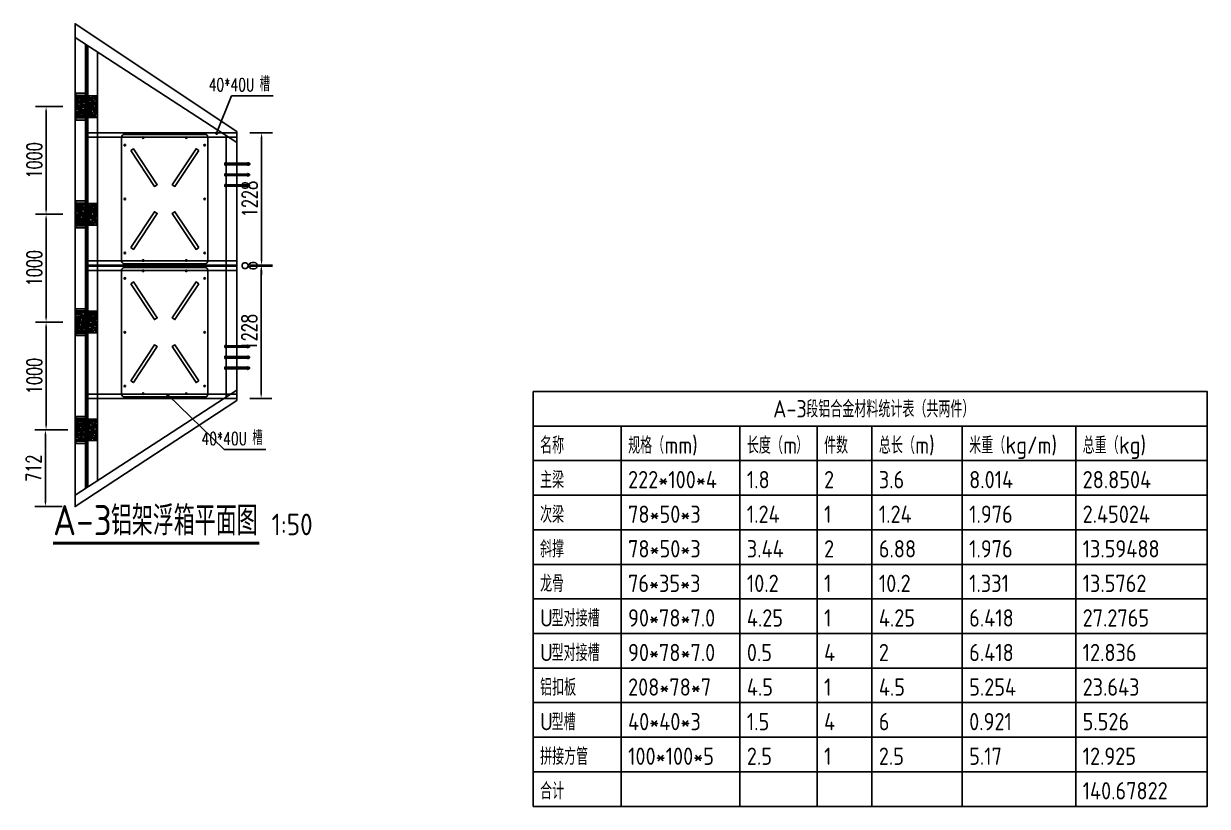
# Model space of a CAD drawing. Extents: x -89702 to 926017, y -610001 to -56924.
# Drawn here: x 3270 to 14252, y -531482 to -524218 of the extents above; entities that cross this region are included whole.
import ezdxf

# ---------------------------------------------------------------- set-up
doc = ezdxf.new("R2010")
doc.units = 0
doc.header["$LTSCALE"] = 10
doc.header["$MEASUREMENT"] = 0
for name, color, linetype in [('DIM_LEAD', 3, 'Continuous'), ('DIM_SYMB', 3, 'Continuous'), ('PUB_TAB', 7, 'Continuous'), ('PUB_TEXT', 7, 'Continuous'), ('W-FLOAT_BOWL浮筒', 253, 'Continuous'), ('W-STEEL_FRAME钢架', 3, 'Continuous'), ('W-STEEL_KEEL钢龙骨', 5, 'Continuous'), ('塑木板', 32, 'Continuous'), ('柱子底座', 2, 'Continuous'), ('橡胶块', 2, 'Continuous'), ('浮箱U槽', 5, 'Continuous'), ('螺栓孔位', 2, 'Continuous'), ('铝合金', 7, 'Continuous')]:
    doc.layers.add(name, color=color, linetype=linetype)
doc.styles.add('_TCH_DIM', font='SIMPLEX', dxfattribs={"bigfont": 'GBCBIG'})
doc.styles.get("Standard").update_dxf_attribs({"font": 'gbenor.shx', "bigfont": 'gbcbig.shx'})
doc.styles.add('STANDARD_T3', font='simplex.shx', dxfattribs={"width": 0.7, "bigfont": 'gbcbig.shx'})
doc.dimstyles.new('W&&40', dxfattribs={"dimtxt": 140, "dimasz": 40, "dimexe": 100, "dimexo": 120, "dimgap": 40, "dimtad": 1, "dimdec": 0, "dimzin": 0, "dimdsep": 46, "dimtxsty": 'STANDARD_T3', "dimcen": 0.09, "dimclrd": 1, "dimclre": 1, "dimclrt": 7, "dimazin": 2, "dimtfac": 1, "dimtdec": 0, "dimtix": 1, "dimtmove": 2, "dimatfit": 3, "dimfxl": 0, "dimtolj": 1, "dimtzin": 0, "dimarcsym": 0})

# ---------------------------------------------------------------- blocks, each defined once
blk = doc.blocks.new('$matou$00000145')
at = {"layer": 'W-FLOAT_BOWL浮筒'}
for p, q in [((-600, -375), (-600, 375)), ((-575, 400), (575, 400)), ((600, 375), (600, -375)), ((575, -400), (-575, -400))]:
    blk.add_line(p, q, dxfattribs=at)
at = {"layer": 'W-FLOAT_BOWL浮筒', "color": 3}
for p, q in [((-507, 370), (-493, 370)), ((-500, 377), (-500, 363)), ((-7, 370), (7, 370)), ((0, 377), (0, 363)), ((493, 370), (507, 370)), ((500, 377), (500, 363)), ((-577, 200), (-563, 200)), ((-570, 207), (-570, 193)), ((563, 200), (577, 200)), ((570, 207), (570, 193)), ((-577, -200), (-563, -200)), ((-570, -193), (-570, -207)), ((563, -200), (577, -200)), ((570, -193), (570, -207)), ((-507, -370), (-493, -370)), ((-500, -377), (-500, -363)), ((-7, -370), (7, -370)), ((0, -377), (0, -363)), ((493, -370), (507, -370)), ((500, -377), (500, -363))]:
    blk.add_line(p, q, dxfattribs=at)
at = {"layer": 'W-FLOAT_BOWL浮筒', "ltscale": 100}
for points in [[(-450, 316), (-117, 95), (-133, 70), (-467, 291)], [(450, 316), (117, 95), (133, 70), (467, 291)], [(-450, -316), (-117, -95), (-133, -70), (-467, -291)], [(450, -316), (117, -95), (133, -70), (467, -291)]]:
    blk.add_lwpolyline(points, close=True, dxfattribs=at)
at = {"layer": 'W-FLOAT_BOWL浮筒'}
for centre in [(-500, 370), (0, 370), (500, 370), (-570, 200), (570, 200), (-570, -200), (570, -200), (-500, -370), (0, -370), (500, -370)]:
    blk.add_circle(centre, 7, dxfattribs=at)
for centre, start, end in [((-575, 375), 90, 180), ((575, 375), 0, 90), ((-575, -375), 180, 270), ((575, -375), 270, 0)]:
    blk.add_arc(centre, 25, start, end, dxfattribs=at)
blk = doc.blocks.new('*U107')
at = {"layer": 'W-FLOAT_BOWL浮筒', "rotation": 270}
blk.add_blockref('$matou$00000145', (0, 0), dxfattribs=at)
blk = doc.blocks.new('*U108')
at = {"layer": 'W-FLOAT_BOWL浮筒', "color": 0, "linetype": 'ByBlock', "lineweight": -2, "transparency": 16777216}
for p in [(0, 1236), (0, 0)]:
    blk.add_blockref('*U107', p, dxfattribs=at)
blk = doc.blocks.new('01')
h = blk.add_hatch()
h.set_pattern_fill('HOUND', color=77, scale=5)
h.set_pattern_definition([(0, (0, 0), (31.75, 7.9375), [127, -63.5]), (90, (0, 0), (-7.9375, -31.75), [127, -63.5])])
h.paths.add_polyline_path([(50227, 12928), (50227, 12728), (50427, 12728), (50427, 12928)])
h.paths.add_polyline_path([(50382, 12893, -1), (50402, 12893, -1)], flags=16)
h.paths.add_polyline_path([(50252, 12893, -1), (50272, 12893, -1)], flags=16)
h.paths.add_polyline_path([(50402, 12763, -1), (50382, 12763, -1)], flags=16)
h.paths.add_polyline_path([(50272, 12763, -1), (50252, 12763, -1)], flags=16)
at = {"color": 251}
blk.add_lwpolyline([(50227, 12928), (50427, 12928), (50427, 12728), (50227, 12728)], close=True, dxfattribs=at)
at = {"color": 6}
for centre in [(50262, 12893), (50392, 12893), (50262, 12763), (50392, 12763)]:
    blk.add_circle(centre, 10, dxfattribs=at)
blk = doc.blocks.new('橡胶块')
h = blk.add_hatch(color=6)
h.dxf.hatch_style = 1
h.paths.add_polyline_path([(100, 126), (10, 126), (10, -124), (100, -124)])
h.paths.add_polyline_path([(55, 66, -1), (75, 66, -1)], flags=16)
h.paths.add_polyline_path([(75, -64, -1), (55, -64, -1)], flags=16)
at = {"color": 2}
for points in [[(100, 126), (10, 126), (10, -124), (100, -124)], [(10, 106), (100, 106), (100, -104), (10, -104)]]:
    blk.add_lwpolyline(points, close=True, dxfattribs=at)
for points in [[(55, 66, -1), (75, 66, -1)], [(75, -64, -1), (55, -64, -1)]]:
    blk.add_lwpolyline(points, format="xyb", close=True, dxfattribs=at)
for centre in [(65, 66), (65, -64)]:
    blk.add_circle(centre, 10, dxfattribs=at)
at = {"layer": '柱子底座', "color": 2}
blk.add_lwpolyline([(-95, -100), (95, -100, 0.414214), (100, -95), (100, 95, 0.414214), (95, 100), (-95, 100, 0.414214), (-100, 95), (-100, -95, 0.414214)], format="xyb", close=True, dxfattribs=at)
at = {"color": 4, "rotation": 180}
blk.add_blockref('01', (50327, 12828), dxfattribs=at)
blk = doc.blocks.new('*D683')
at = {"layer": 'Defpoints', "color": 0, "transparency": 16777216}
for p in [(5247, -525232), (5247, -526460), (5477, -526460)]:
    blk.add_point(p, dxfattribs=at)
at = {"layer": '浮箱U槽', "color": 1, "lineweight": -2, "transparency": 16777216}
for p, q in [((5367, -525232), (5577, -525232)), ((5477, -525272), (5477, -526420)), ((5367, -526460), (5577, -526460))]:
    blk.add_line(p, q, dxfattribs=at)
at = {"layer": '浮箱U槽', "color": 1, "transparency": 16777216}
for points in [[(5470, -525272), (5484, -525272), (5477, -525232)], [(5470, -526420), (5484, -526420), (5477, -526460)]]:
    blk.add_solid(points, dxfattribs=at)
at = {"layer": '浮箱U槽', "color": 7, "transparency": 16777216, "insert": (5367, -525846), "char_height": 140, "attachment_point": 5, "rotation": 90, "style": 'STANDARD_T3'}
blk.add_mtext('\\A1;1228', dxfattribs=at)
blk = doc.blocks.new('*D684')
at = {"layer": 'Defpoints', "color": 0, "transparency": 16777216}
for p in [(5247, -526468), (5247, -527697), (5473, -527697)]:
    blk.add_point(p, dxfattribs=at)
at = {"layer": '浮箱U槽', "color": 1, "lineweight": -2, "transparency": 16777216}
for p, q in [((5367, -526468), (5573, -526468)), ((5473, -526508), (5473, -527657)), ((5367, -527697), (5573, -527697))]:
    blk.add_line(p, q, dxfattribs=at)
at = {"layer": '浮箱U槽', "color": 1, "transparency": 16777216}
for points in [[(5466, -526508), (5480, -526508), (5473, -526468)], [(5466, -527657), (5480, -527657), (5473, -527697)]]:
    blk.add_solid(points, dxfattribs=at)
at = {"layer": '浮箱U槽', "color": 7, "transparency": 16777216, "insert": (5363, -527082), "char_height": 140, "attachment_point": 5, "rotation": 90, "style": 'STANDARD_T3'}
blk.add_mtext('\\A1;1228', dxfattribs=at)
blk = doc.blocks.new('*D685')
at = {"layer": 'Defpoints', "color": 0, "transparency": 16777216}
for p in [(5247, -526460), (5247, -526468), (5477, -526468)]:
    blk.add_point(p, dxfattribs=at)
at = {"layer": '浮箱U槽', "color": 1, "lineweight": -2, "transparency": 16777216}
for p, q in [((5367, -526460), (5577, -526460)), ((5367, -526468), (5577, -526468)), ((5477, -526420), (5477, -526380)), ((5477, -526460), (5477, -526468)), ((5477, -526508), (5477, -526548))]:
    blk.add_line(p, q, dxfattribs=at)
at = {"layer": '浮箱U槽', "color": 1, "transparency": 16777216}
for points in [[(5470, -526420), (5483, -526420), (5477, -526460)], [(5470, -526508), (5483, -526508), (5477, -526468)]]:
    blk.add_solid(points, dxfattribs=at)
at = {"layer": '浮箱U槽', "color": 7, "transparency": 16777216, "insert": (5367, -526464), "char_height": 140, "attachment_point": 5, "rotation": 90, "style": 'STANDARD_T3'}
blk.add_mtext('\\A1;8', dxfattribs=at)
blk = doc.blocks.new('*D686')
at = {"layer": 'Defpoints', "color": 0, "transparency": 16777216}
for p in [(3478, -526988), (3754, -526988), (3754, -527988)]:
    blk.add_point(p, dxfattribs=at)
at = {"layer": '浮箱U槽', "color": 1, "lineweight": -2, "transparency": 16777216}
for p, q in [((3634, -526988), (3378, -526988)), ((3478, -527948), (3478, -527028)), ((3634, -527988), (3378, -527988))]:
    blk.add_line(p, q, dxfattribs=at)
at = {"layer": '浮箱U槽', "color": 1, "transparency": 16777216}
for points in [[(3471, -527028), (3484, -527028), (3478, -526988)], [(3471, -527948), (3484, -527948), (3478, -527988)]]:
    blk.add_solid(points, dxfattribs=at)
at = {"layer": '浮箱U槽', "color": 7, "transparency": 16777216, "insert": (3368, -527488), "char_height": 140, "attachment_point": 5, "rotation": 90, "style": 'STANDARD_T3'}
blk.add_mtext('\\A1;1000', dxfattribs=at)
blk = doc.blocks.new('*D687')
at = {"layer": 'Defpoints', "color": 0, "transparency": 16777216}
for p in [(3478, -525987), (3754, -525987), (3754, -526988)]:
    blk.add_point(p, dxfattribs=at)
at = {"layer": '浮箱U槽', "color": 1, "lineweight": -2, "transparency": 16777216}
for p, q in [((3634, -525987), (3378, -525987)), ((3478, -526948), (3478, -526027)), ((3634, -526988), (3378, -526988))]:
    blk.add_line(p, q, dxfattribs=at)
at = {"layer": '浮箱U槽', "color": 1, "transparency": 16777216}
for points in [[(3471, -526027), (3484, -526027), (3478, -525987)], [(3471, -526948), (3484, -526948), (3478, -526988)]]:
    blk.add_solid(points, dxfattribs=at)
at = {"layer": '浮箱U槽', "color": 7, "transparency": 16777216, "insert": (3368, -526487), "char_height": 140, "attachment_point": 5, "rotation": 90, "style": 'STANDARD_T3'}
blk.add_mtext('\\A1;1000', dxfattribs=at)
blk = doc.blocks.new('*D688')
at = {"layer": 'Defpoints', "color": 0, "transparency": 16777216}
for p in [(3478, -524988), (3754, -524988), (3754, -525987)]:
    blk.add_point(p, dxfattribs=at)
at = {"layer": '浮箱U槽', "color": 1, "lineweight": -2, "transparency": 16777216}
for p, q in [((3634, -524988), (3378, -524988)), ((3478, -525947), (3478, -525028)), ((3634, -525987), (3378, -525987))]:
    blk.add_line(p, q, dxfattribs=at)
at = {"layer": '浮箱U槽', "color": 1, "transparency": 16777216}
for points in [[(3471, -525028), (3484, -525028), (3478, -524988)], [(3471, -525947), (3484, -525947), (3478, -525987)]]:
    blk.add_solid(points, dxfattribs=at)
at = {"layer": '浮箱U槽', "color": 7, "transparency": 16777216, "insert": (3368, -525487), "char_height": 140, "attachment_point": 5, "rotation": 90, "style": 'STANDARD_T3'}
blk.add_mtext('\\A1;1000', dxfattribs=at)
blk = doc.blocks.new('*D689')
at = {"layer": 'Defpoints', "color": 0, "transparency": 16777216}
for p in [(3799, -527988), (3472, -528700), (3747, -528700)]:
    blk.add_point(p, dxfattribs=at)
at = {"layer": '浮箱U槽', "color": 1, "lineweight": -2, "transparency": 16777216}
for p, q in [((3679, -527988), (3372, -527988)), ((3472, -528028), (3472, -528660)), ((3627, -528700), (3372, -528700))]:
    blk.add_line(p, q, dxfattribs=at)
at = {"layer": '浮箱U槽', "color": 1, "transparency": 16777216}
for points in [[(3465, -528028), (3478, -528028), (3472, -527988)], [(3465, -528660), (3478, -528660), (3472, -528700)]]:
    blk.add_solid(points, dxfattribs=at)
at = {"layer": '浮箱U槽', "color": 7, "transparency": 16777216, "insert": (3362, -528344), "char_height": 140, "attachment_point": 5, "rotation": 90, "style": 'STANDARD_T3'}
blk.add_mtext('\\A1;712', dxfattribs=at)
blk = doc.blocks.new('1')
at = {"lineweight": -3}
for p, q in [((-1521938, 1214338), (-1521935, 1214338)), ((-1521938, 1214336), (-1521931, 1214336)), ((-1521938, 1214336), (-1521914, 1214336)), ((-1521936, 1214341), (-1521936, 1214346)), ((-1521936, 1214346), (-1521916, 1214346)), ((-1521935, 1214341), (-1521936, 1214341)), ((-1521934, 1214347), (-1521932, 1214347)), ((-1521933, 1214352), (-1521931, 1214355)), ((-1521933, 1214136), (-1521933, 1214352)), ((-1521919, 1214352), (-1521933, 1214352)), ((-1521932, 1214347), (-1521919, 1214347)), ((-1521932, 1214346), (-1521932, 1214341)), ((-1521921, 1214355), (-1521931, 1214355)), ((-1521919, 1214352), (-1521921, 1214355)), ((-1521919, 1214347), (-1521921, 1214347)), ((-1521921, 1214346), (-1521921, 1214341)), ((-1521919, 1214136), (-1521919, 1214352)), ((-1521917, 1214341), (-1521916, 1214341)), ((-1521914, 1214338), (-1521917, 1214338)), ((-1521916, 1214341), (-1521916, 1214346)), ((-1521938, 1214136), (-1521931, 1214136)), ((-1521938, 1214136), (-1521914, 1214136)), ((-1521938, 1214134), (-1521935, 1214134)), ((-1521935, 1214131), (-1521936, 1214131)), ((-1521936, 1214131), (-1521936, 1214126)), ((-1521936, 1214126), (-1521916, 1214126)), ((-1521934, 1214125), (-1521932, 1214125)), ((-1521932, 1214126), (-1521932, 1214131)), ((-1521932, 1214125), (-1521919, 1214125)), ((-1521921, 1214126), (-1521921, 1214131)), ((-1521919, 1214125), (-1521921, 1214125)), ((-1521914, 1214134), (-1521917, 1214134)), ((-1521917, 1214131), (-1521916, 1214131)), ((-1521916, 1214131), (-1521916, 1214126))]:
    blk.add_line(p, q, dxfattribs=at)
at = {"color": 1}
for p, q in [((-1521936, 1214346), (-1521934, 1214347)), ((-1521919, 1214347), (-1521916, 1214346))]:
    blk.add_line(p, q, dxfattribs=at)
at = {"color": 6, "lineweight": -3}
for p, q in [((-1521931, 1214136), (-1521931, 1214355)), ((-1521921, 1214136), (-1521921, 1214355))]:
    blk.add_line(p, q, dxfattribs=at)
at = {"lineweight": -3}
for points in [[(-1521933, 1214336), (-1521938, 1214336), (-1521938, 1214338), (-1521914, 1214338), (-1521914, 1214336), (-1521919, 1214336)], [(-1521935, 1214338), (-1521935, 1214341), (-1521917, 1214341), (-1521917, 1214338)], [(-1521933, 1214136), (-1521938, 1214136), (-1521938, 1214134), (-1521914, 1214134), (-1521914, 1214136), (-1521919, 1214136)], [(-1521935, 1214134), (-1521935, 1214131), (-1521917, 1214131), (-1521917, 1214134)]]:
    blk.add_lwpolyline(points, dxfattribs=at)
for centre, radius, start, end in [((-1521934, 1214129), 3.22, 223.6028, 316.3972), ((-1521926, 1214140), 14.7, 248.7607, 291.2393), ((-1521919, 1214129), 3.22, 223.6028, 316.3972)]:
    blk.add_arc(centre, radius, start, end, dxfattribs=at)
blk = doc.blocks.new('螺栓孔位')
at = {"layer": '螺栓孔位', "color": 1, "rotation": 270}
for p in [(-1214244, -1521833), (-1214244, -1521933), (-1214244, -1522033)]:
    blk.add_blockref('1', p, dxfattribs=at)

msp = doc.modelspace()

# ---------------------------------------------------------------- linework, layer by layer
at = {"color": 4}
for p, q in [((3747, -528593.9), (3747, -524347.3)), ((3747, -524368.6), (3747, -528368.6)), ((3747, -524368.6), (3747, -524468.6))]:
    msp.add_line(p, q, dxfattribs=at)
msp.add_lwpolyline([(3854, -524416.7), (3854, -528522.6)], dxfattribs=at)
at = {"layer": 'DIM_LEAD'}
for p, q in [((5060.3, -525235.1), (5197.6, -524887)), ((5197.6, -524887), (5585.2, -524887)), ((4607.1, -527664.2), (5130.1, -528170.2)), ((5130.1, -528170.2), (5517.7, -528170.2))]:
    msp.add_line(p, q, dxfattribs=at)
at = {"layer": 'DIM_LEAD', "const_width": 16}
for points in [[(5057.4, -525242.5, 1), (5063.3, -525227.6, 1)], [(4601.4, -527658.7, 1), (4612.9, -527669.8, 1)]]:
    msp.add_lwpolyline(points, format="xyb", close=True, dxfattribs=at)
at = {"layer": 'DIM_SYMB', "const_width": 28}
msp.add_lwpolyline([(3542.4, -529040), (5457.7, -529040)], dxfattribs=at)
at = {"layer": 'PUB_TAB'}
msp.add_lwpolyline([(7997, -531482.1), (14251.6, -531482.1), (14251.6, -527632.1), (7997, -527632.1)], close=True, dxfattribs=at)
for points in [[(7997, -527952.9), (14251.6, -527952.9)], [(8813.3, -527952.9), (8813.3, -531482.1)], [(9915.2, -527952.9), (9915.2, -531482.1)], [(10631.7, -527952.9), (10631.7, -531482.1)], [(11139.8, -527952.9), (11139.8, -531482.1)], [(11977.8, -527952.9), (11977.8, -531482.1)], [(13030.6, -527952.9), (13030.6, -531482.1)], [(7997, -528273.7), (14251.6, -528273.7)], [(7997, -528594.6), (14251.6, -528594.6)], [(7997, -528915.4), (14251.6, -528915.4)], [(7997, -529236.2), (14251.6, -529236.2)], [(7997, -529557.1), (14251.6, -529557.1)], [(7997, -529877.9), (14251.6, -529877.9)], [(7997, -530198.7), (14251.6, -530198.7)], [(7997, -530519.6), (14251.6, -530519.6)], [(7997, -530840.4), (14251.6, -530840.4)], [(7997, -531161.2), (14251.6, -531161.2)]]:
    msp.add_lwpolyline(points, dxfattribs=at)
at = {"layer": 'W-STEEL_FRAME钢架'}
for points in [[(5247, -525320.6), (3747, -524347.3), (3747, -524218.3), (5247, -525220.6), (5247, -525320.6)], [(5247, -527620.6), (5247, -527714.3), (3747, -528699.9), (3747, -528593.9)], [(5247, -527620.6), (3747, -528593.9)]]:
    msp.add_lwpolyline(points, dxfattribs=at)
at = {"layer": 'W-STEEL_KEEL钢龙骨', "color": 4}
for points in [[(5247, -525524.4), (5247, -525524.4)], [(5247, -525559.4), (5247, -525559.4)], [(5247, -525904.4), (5247, -525904.4)], [(5247, -525939.4), (5247, -525939.4)], [(5247, -526284.4), (5247, -526284.4)], [(5247, -526319.4), (5247, -526319.4)], [(5247, -526664.4), (5247, -526664.4)], [(5247, -526699.4), (5247, -526699.4)], [(5247, -527079.4), (5247, -527079.4)], [(5247, -527424.4), (5247, -527424.4)], [(5247, -527459.4), (5247, -527459.4)]]:
    msp.add_lwpolyline(points, dxfattribs=at)
at = {"layer": '塑木板', "color": 6}
for p, q in [((3844, -528529.3), (3844, -524410.2)), ((3844, -528529.3), (3844, -524410.2)), ((3864, -528515.9), (3864, -524423.2)), ((3864, -528515.9), (3864, -524423.2)), ((3954, -528455.9), (3954, -524481.6)), ((3954, -528455.9), (3954, -524481.6))]:
    msp.add_line(p, q, dxfattribs=at)
at = {"layer": '浮箱U槽'}
for p, q in [((3864, -525232.3), (5247, -525232.3)), ((3864, -525272.3), (5247, -525272.3)), ((3864, -526420.4), (5247, -526420.4)), ((3864, -526460.4), (5247, -526460.4)), ((3864, -526468.2), (5247, -526468.2)), ((3864, -526508.2), (5247, -526508.2)), ((3864, -527656.6), (5247, -527656.6)), ((3864, -527696.6), (5247, -527696.6))]:
    msp.add_line(p, q, dxfattribs=at)
at = {"layer": '铝合金', "color": 2}
for p, q in [((5147, -525255.7), (5147, -527685.5)), ((5247, -525320.6), (5247, -527620.8)), ((5247, -525320.6), (5247, -527620.8)), ((5247, -525320.6), (5247, -527620.8)), ((5247, -525320.6), (5247, -527620.8)), ((5247, -525320.6), (5247, -527620.8)), ((5247, -525320.6), (5247, -527620.8)), ((5247, -525320.6), (5247, -527620.8))]:
    msp.add_line(p, q, dxfattribs=at)
msp.add_lwpolyline([(5247, -527044.4), (5247, -527044.4)], dxfattribs=at)

# ---------------------------------------------------------------- block references
at = {"layer": 'W-FLOAT_BOWL浮筒'}
msp.add_blockref('*U108', (4578.5, -527082.2), dxfattribs=at)
at = {"layer": '橡胶块', "color": 2, "rotation": 180}
for p in [(3854, -524987.6), (3854, -525987.6), (3854, -526987.6), (3854, -527987.6)]:
    msp.add_blockref('橡胶块', p, dxfattribs=at)
at = {"layer": '螺栓孔位', "xscale": -1, "rotation": 179.8980042305637}
msp.add_blockref('螺栓孔位', (5255.4, -525627.7), dxfattribs=at)
at = {"layer": '螺栓孔位'}
msp.add_blockref('螺栓孔位', (5254.7, -527307.7), dxfattribs=at)

# ---------------------------------------------------------------- texts
at = {"layer": 'PUB_TAB'}
for s, height, p in [('A-3', 160.42, (10223.3, -527872.7)), ('段铝合金材料统计表（共两件）', 154.728, (10530.8, -527872.7)), ('名称', 154.73, (8061.1, -528209.6)), ('规格（', 154.73, (8877.4, -528209.6)), ('mm)', 160.42, (9215.3, -528209.6)), ('长度（', 154.73, (9979.4, -528209.6)), ('m', 160.4, (10317.3, -528209.6)), ('）', 154.7, (10437.6, -528209.6)), ('件数', 154.73, (10695.8, -528209.6)), ('总长（', 154.73, (11204, -528209.6)), ('m)', 160.42, (11541.9, -528209.6)), ('米重（', 154.73, (12041.9, -528209.6)), ('kg/m)', 160.42, (12379.8, -528209.6)), ('总重（', 154.73, (13094.7, -528209.6)), ('kg)', 160.42, (13432.6, -528209.6)), ('主梁', 154.73, (8061.1, -528530.4)), ('222*100*4', 160.42, (8877.4, -528530.4)), ('1.8', 160.42, (9979.4, -528530.4)), ('2', 160.4, (10695.8, -528530.4)), ('3.6', 160.42, (11204, -528530.4)), ('8.014', 160.42, (12041.9, -528530.4)), ('28.8504', 160.42, (13094.7, -528530.4)), ('次梁', 154.73, (8061.1, -528851.2)), ('78*50*3', 160.42, (8877.4, -528851.2)), ('1.24', 160.42, (9979.4, -528851.2)), ('1', 160.4, (10695.8, -528851.2)), ('1.24', 160.42, (11204, -528851.2)), ('1.976', 160.42, (12041.9, -528851.2)), ('2.45024', 160.42, (13094.7, -528851.2)), ('斜撑', 154.73, (8061.1, -529172.1)), ('78*50*3', 160.42, (8877.4, -529172.1)), ('3.44', 160.42, (9979.4, -529172.1)), ('2', 160.4, (10695.8, -529172.1)), ('6.88', 160.42, (11204, -529172.1)), ('1.976', 160.42, (12041.9, -529172.1)), ('13.59488', 160.42, (13094.7, -529172.1)), ('龙骨', 154.73, (8061.1, -529492.9)), ('76*35*3', 160.42, (8877.4, -529492.9)), ('10.2', 160.42, (9979.4, -529492.9)), ('1', 160.4, (10695.8, -529492.9)), ('10.2', 160.42, (11204, -529492.9)), ('1.331', 160.42, (12041.9, -529492.9)), ('13.5762', 160.42, (13094.7, -529492.9)), ('U', 160.4, (8061.1, -529813.7)), ('型对接槽', 154.73, (8168.1, -529813.7)), ('90*78*7.0', 160.42, (8877.4, -529813.7)), ('4.25', 160.42, (9979.4, -529813.7)), ('1', 160.4, (10695.8, -529813.7)), ('4.25', 160.42, (11204, -529813.7)), ('6.418', 160.42, (12041.9, -529813.7)), ('27.2765', 160.42, (13094.7, -529813.7)), ('U', 160.4, (8061.1, -530134.6)), ('型对接槽', 154.73, (8168.1, -530134.6)), ('90*78*7.0', 160.42, (8877.4, -530134.6)), ('0.5', 160.42, (9979.4, -530134.6)), ('4', 160.4, (10695.8, -530134.6)), ('2', 160.4, (11204, -530134.6)), ('6.418', 160.42, (12041.9, -530134.6)), ('12.836', 160.42, (13094.7, -530134.6)), ('铝扣板', 154.73, (8061.1, -530455.4)), ('208*78*7', 160.42, (8877.4, -530455.4)), ('4.5', 160.42, (9979.4, -530455.4)), ('1', 160.4, (10695.8, -530455.4)), ('4.5', 160.42, (11204, -530455.4)), ('5.254', 160.42, (12041.9, -530455.4)), ('23.643', 160.42, (13094.7, -530455.4)), ('U', 160.4, (8061.1, -530776.2)), ('型槽', 154.73, (8168.1, -530776.2)), ('40*40*3', 160.42, (8877.4, -530776.2)), ('1.5', 160.42, (9979.4, -530776.2)), ('4', 160.4, (10695.8, -530776.2)), ('6', 160.4, (11204, -530776.2)), ('0.921', 160.42, (12041.9, -530776.2)), ('5.526', 160.42, (13094.7, -530776.2)), ('拼接方管', 154.73, (8061.1, -531097.1)), ('100*100*5', 160.42, (8877.4, -531097.1)), ('2.5', 160.42, (9979.4, -531097.1)), ('1', 160.4, (10695.8, -531097.1)), ('2.5', 160.42, (11204, -531097.1)), ('5.17', 160.42, (12041.9, -531097.1)), ('12.925', 160.42, (13094.7, -531097.1)), ('合计', 154.73, (8061.1, -531417.9)), ('140.67822', 160.42, (13094.7, -531417.9))]:
    msp.add_text(s, height=height, dxfattribs=at).set_placement(p)
at = {"layer": 'PUB_TEXT', "color": 7, "style": '_TCH_DIM'}
for p in [(5458.3, -524845), (5390.9, -528128.2)]:
    msp.add_text('槽', height=135, dxfattribs=at).set_placement(p)
at = {"layer": 'PUB_TEXT', "color": 7, "style": '_TCH_DIM', "width": 0.705882}
for p in [(4986.3, -524845), (4918.9, -528128.2)]:
    msp.add_text('40*40U', height=119, dxfattribs=at).set_placement(p)
at = {"layer": 'PUB_TEXT', "color": 7}
for s, height, p in [('A-3', 280, (3542.4, -528966.1)), ('铝架浮箱平面图', 270.07, (4079.1, -528966.1)), ('1:50', 200, (5569.7, -528966.1))]:
    msp.add_text(s, height=height, dxfattribs=at).set_placement(p)

# ---------------------------------------------------------------- dimensions: what is measured, and where the dimension line sits
at = {"layer": '浮箱U槽'}
for base, p1, p2, picture, middle in [((3477.8, -524987.6), (3754, -525987.3), (3754, -524987.6), '*D688', (3367.8, -525487.5)), ((5477, -526460.4), (5247, -525232.3), (5247, -526460.4), '*D683', (5367, -525846.3)), ((3477.8, -525987.3), (3754, -526987.6), (3754, -525987.3), '*D687', (3367.8, -526487.5)), ((5476.6, -526468.2), (5247, -526460.4), (5247, -526468.2), '*D685', (5366.6, -526464.3)), ((5472.9, -527696.6), (5247, -526468.2), (5247, -527696.6), '*D684', (5362.9, -527082.4)), ((3477.8, -526987.6), (3754, -527987.6), (3754, -526987.6), '*D686', (3367.8, -527487.6)), ((3471.6, -528699.9), (3799, -527988.3), (3747, -528699.9), '*D689', (3361.6, -528344.1))]:
    dim = msp.add_linear_dim(base=base, p1=p1, p2=p2, angle=90, dimstyle='W&&40', dxfattribs=at)
    dim.commit()
    dim.dimension.update_dxf_attribs({"geometry": picture, "text_midpoint": middle})

doc.saveas('drawing.dxf')
